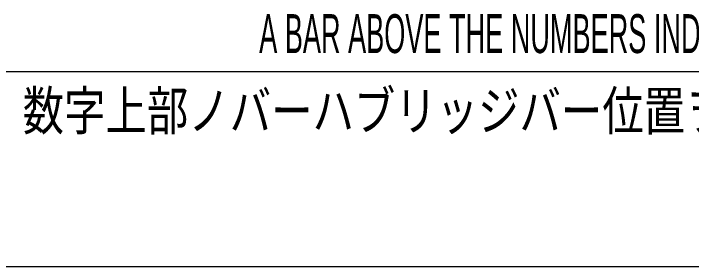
# Model space of a CAD drawing. Header units: millimetres. Extents: x 7 to 587, y 2 to 418.
# Drawn here: x 158 to 208.8, y 295.4 to 314.3 of the extents above; entities that cross this region are included whole.
import ezdxf
from ezdxf.enums import TextEntityAlignment as Align

# ---------------------------------------------------------------- set-up
doc = ezdxf.new("R2010")
doc.units = ezdxf.units.MM
doc.layers.add('GR1_15', color=7, linetype='Continuous')
doc.layers.add('GR1_16', color=7, linetype='Continuous')
doc.styles.add('HG丸ｺﾞｼｯｸM-PRO', font='')
doc.styles.get('HG丸ｺﾞｼｯｸM-PRO').set_extended_font_data('HG丸ｺﾞｼｯｸM-PRO')

msp = doc.modelspace()

# ---------------------------------------------------------------- linework, layer by layer
at = {"layer": 'GR1_15', "color": 4, "linetype": 'Continuous', "lineweight": 13}
msp.add_line((149.85, 310), (274.85, 310), dxfattribs=at)
at = {"layer": 'GR1_16', "color": 4, "linetype": 'Continuous', "lineweight": 13}
msp.add_line((102.5, 295.406), (482.5, 295.406), dxfattribs=at)

# ---------------------------------------------------------------- texts
at = {"layer": 'GR1_15', "color": 3, "linetype": 'Continuous', "lineweight": 35, "style": 'HG丸ｺﾞｼｯｸM-PRO', "width": 0.522206}
msp.add_text('A BAR ABOVE THE NUMBERS INDICATES A PLUG-IN\u3000BRIDGE LOCATION', height=2.90909, dxfattribs=at).set_placement((212.35, 310.5), align=Align.BOTTOM_CENTER)
at = {"layer": 'GR1_15', "color": 3, "linetype": 'Continuous', "lineweight": 35, "style": 'HG丸ｺﾞｼｯｸM-PRO', "width": 0.781842}
msp.add_text('数字上部ノバーハブリッジバー位置ヲ示ス', height=2.90909, dxfattribs=at).set_placement((158.655, 307.053), align=Align.MIDDLE_LEFT)

doc.saveas('drawing.dxf')
